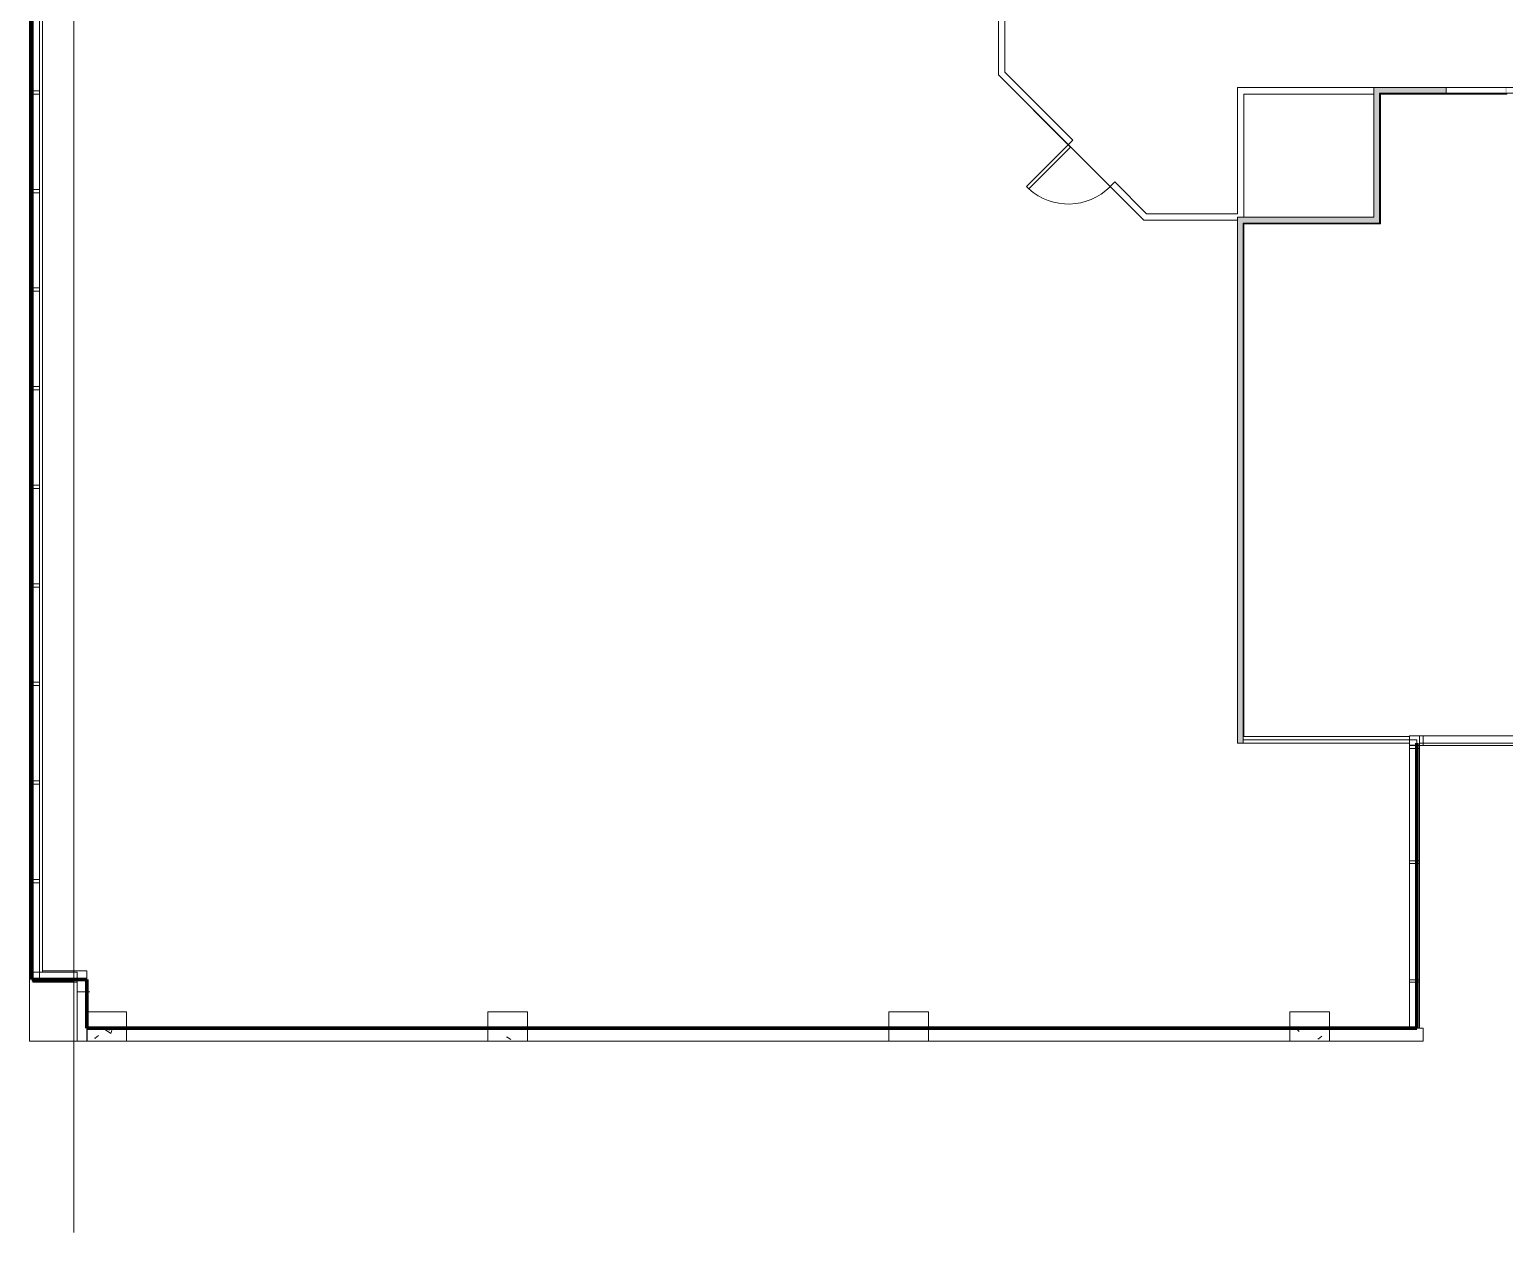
# Model space of a CAD drawing. Header units: inches. Extents: x 628 to 3883, y -391 to 1960.
# Drawn here: x 1742 to 2640, y 0 to 732 of the extents above; entities that cross this region are included whole.
import ezdxf

# ---------------------------------------------------------------- set-up
doc = ezdxf.new("R2010")
doc.units = ezdxf.units.IN
doc.header["$MEASUREMENT"] = 0
for name, pattern in [('Demolished', [0.1875, 0.125, -0.0625]), ('IMPORT-Dash 1_8_ _2_', [0.3, 0.1875, -0.1125]), ('IMPORT-Double Dash 3_8_', [1, 0.375, -0.125, 0.125, -0.125, 0.125, -0.125])]:
    doc.linetypes.add(name, pattern=pattern)
for name, color, linetype, lineweight in [('A-DOOR', 31, 'Continuous', 13), ('A-GLAZ', 151, 'Demolished', 9), ('A-GLAZ-CWMG', 250, 'Continuous', 13), ('A-WALL-PATT', 111, 'Continuous', 13), ('basebuilding_dwg', 8, 'Continuous', 9), ('I-WALL', 2, 'Continuous', 13)]:
    doc.layers.add(name, color=color, linetype=linetype, lineweight=lineweight)
pattern_1 = [(50, (790.334, 848.196), (55.0854, -4.8198), [5.76, -63.36]), (355, (790.334, 848.196), (-10.6557, 57.7685), [4.608, -50.688]), (100.451, (794.924, 847.794), (44.4295, 52.9487), [4.895, -53.848]), (46.184, (790.334, 863.556), (81.9644, -12.712), [8.64, -95.04]), (96.636, (797.164, 862.5), (71.7815, 74.8124), [7.343, -80.772]), (351.184, (790.33, 863.56), (71.782, 74.8124), [6.912, -76.032]), (21, (798.014, 859.716), (45.842, -30.9215), [5.76, -63.36]), (326, (798.014, 859.716), (18.687, 55.6915), [4.608, -50.688]), (71.451, (801.834, 857.14), (64.529, 24.77), [4.895, -53.848]), (37.5, (790.334, 848.196), (0.9339, 25.5668), [2.534, -47.539, 2.534, -48.922, -50.88]), (37.5, (790.334, 848.196), (0.9339, 25.5668), [-101.529, 0, -50.88]), (37.5, (790.334, 848.196), (0.9339, 25.5668), [0, -101.53, 2.534, -48.346]), (7.5, (790.334, 848.196), (20.20404, 30.2913), [2.534, -26.803, 2.534, -46.387, -19.392]), (7.5, (790.334, 848.196), (20.20404, 30.2913), [-78.258, 0, -19.392]), (7.5, (790.334, 848.196), (20.20404, 30.2913), [0, -78.259, 2.534, -16.858]), (327.5, (773.208, 848.196), (40.9978, -1.7324), [2.534, -16.666, 2.534, -57.37, -79.488]), (327.5, (773.208, 848.196), (40.9978, -1.7324), [-79.104, 0, -79.488]), (327.5, (773.208, 848.196), (40.9978, -1.7324), [0, -79.104, 2.534, -76.954]), (317.5, (765.528, 848.196), (44.7889, 7.6878), [2.534, -22.426, 2.534, -37.248, -56.448]), (317.5, (765.528, 848.196), (44.7889, 7.6878), [-64.742, 0, -56.448]), (317.5, (765.528, 848.196), (44.7889, 7.6878), [0, -64.742, 2.534, -53.914])]

# ---------------------------------------------------------------- blocks, each defined once
blk = doc.blocks.new('basebuilding_dwg_Single-Flush - 36_ x 84_-2024253-GROSS BLDG AREA - LEVEL 6-4771493-FIRST FLOOR DEMOLITION')
at = {"layer": 'A-DOOR', "color": 250, "flags": 128}
blk.add_lwpolyline([(16, 2), (16, 38.01), (18, 38.01), (18, 2)], close=True, dxfattribs=at)
at = {"layer": 'A-DOOR', "color": 7, "lineweight": 9}
blk.add_arc((18, 2), 36.07, 93.17885, 180, dxfattribs=at)
blk = doc.blocks.new('basebuilding_dwg_System Panel - Glazed EXIST-BLACK-1040792-GROSS BLDG AREA - LEVEL 6-4771497-FIRST FLOOR DEMOLITION')
at = {"layer": 'A-GLAZ', "color": 7, "linetype": 'Continuous', "flags": 128}
blk.add_lwpolyline([(-30, 0.5), (30, 0.5), (30, 1.5), (-30, 1.5)], close=True, dxfattribs=at)
blk = doc.blocks.new('basebuilding_dwg_System Panel - Glazed EXIST-BLACK-1040793-GROSS BLDG AREA - LEVEL 6-4771498-FIRST FLOOR DEMOLITION')
at = {"layer": 'A-GLAZ', "color": 7, "linetype": 'Continuous', "flags": 128}
blk.add_lwpolyline([(-29, 0.5), (29, 0.5), (29, 1.5), (-29, 1.5)], close=True, dxfattribs=at)
blk = doc.blocks.new('basebuilding_dwg_System Panel - Glazed EXIST-BLACK-1040794-GROSS BLDG AREA - LEVEL 6-4771499-FIRST FLOOR DEMOLITION')
at = {"layer": 'A-GLAZ', "color": 7, "linetype": 'Continuous', "flags": 128}
blk.add_lwpolyline([(-29.25, 0.5), (29.25, 0.5), (29.25, 1.5), (-29.25, 1.5)], close=True, dxfattribs=at)
blk = doc.blocks.new('basebuilding_dwg_System Panel - Glazed EXIST-BLACK-1040797-GROSS BLDG AREA - LEVEL 6-4771500-FIRST FLOOR DEMOLITION')
at = {"layer": 'A-GLAZ', "color": 7, "linetype": 'Continuous', "flags": 128}
blk.add_lwpolyline([(-12.49, 0.5), (12.49, 0.5), (12.49, 1.5), (-12.49, 1.5)], close=True, dxfattribs=at)
blk = doc.blocks.new('basebuilding_dwg_Rectangular Mullion - 2_ x 6_ rectangular-BLACK-1040791-GROSS BLDG AREA - LEVEL 6-4771501-FIRST FLOOR DEMOLITION')
at = {"layer": 'A-GLAZ-CWMG', "flags": 128}
blk.add_lwpolyline([(-1, 0), (1, 0), (1, -6), (-1, -6)], close=True, dxfattribs=at)
blk = doc.blocks.new('basebuilding_dwg_Rectangular Mullion - 2_ x 6_ rectangular-BLACK-1018852-GROSS BLDG AREA - LEVEL 6-4771502-FIRST FLOOR DEMOLITION')
at = {"layer": 'A-GLAZ-CWMG', "flags": 128}
for points in [[(-695.72, -153.29), (-695.72, -93.29), (-695.22, -93.29)], [(-694.22, -93.29), (-689.72, -93.29), (-689.72, -153.29)]]:
    blk.add_lwpolyline(points, dxfattribs=at)
blk = doc.blocks.new('basebuilding_dwg_Rectangular Mullion - 2_ x 6_ rectangular-BLACK-176579-GROSS BLDG AREA - LEVEL 6-4771503-FIRST FLOOR DEMOLITION')
at = {"layer": 'A-GLAZ-CWMG'}
for p, q in [((-695.72, -333.29), (-695.72, -275.29)), ((-689.72, -333.29), (-689.72, -275.29))]:
    blk.add_line(p, q, dxfattribs=at)
blk = doc.blocks.new('basebuilding_dwg_Rectangular Mullion - 2_ x 6_ rectangular-BLACK-1018934-GROSS BLDG AREA - LEVEL 6-4771504-FIRST FLOOR DEMOLITION')
at = {"layer": 'A-GLAZ-CWMG', "flags": 128}
for points in [[(-695.22, -693.79), (-695.72, -693.79), (-695.72, -635.29)], [(-689.72, -635.29), (-689.72, -693.79), (-694.22, -693.79)]]:
    blk.add_lwpolyline(points, dxfattribs=at)
blk = doc.blocks.new('basebuilding_dwg_Rectangular Mullion - 2_ x 6_ rectangular-BLACK-1040795-GROSS BLDG AREA - LEVEL 6-4771505-FIRST FLOOR DEMOLITION')
at = {"layer": 'A-GLAZ-CWMG', "flags": 128}
for points in [[(-693.72, -694.29), (-693.72, -689.79), (-668.75, -689.79)], [(-668.75, -695.79), (-693.72, -695.79), (-693.72, -695.29)]]:
    blk.add_lwpolyline(points, dxfattribs=at)
blk = doc.blocks.new('basebuilding_dwg_Rectangular Mullion - 2_ x 6_ rectangular-BLACK-1040798-GROSS BLDG AREA - LEVEL 6-4771506-FIRST FLOOR DEMOLITION')
at = {"layer": 'A-GLAZ-CWMG', "flags": 128}
blk.add_lwpolyline([(-2, 0), (0, 0), (0, -6), (-2, -6)], close=True, dxfattribs=at)
blk = doc.blocks.new('basebuilding_dwg-4266169-FIRST FLOOR DEMOLITION')
at = {"lineweight": 9}
h = blk.add_hatch(dxfattribs=at)
h.set_pattern_fill('FP_2', color=256, style=0, pattern_type=2)
h.set_pattern_definition(pattern_1)
h.paths.add_polyline_path([(153.61, 116.4), (153.61, 124.4), (129.61, 124.4), (129.61, 116.4)], flags=0)
h = blk.add_hatch(dxfattribs=at)
h.set_pattern_fill('FP_2', color=256, style=0, pattern_type=2)
h.set_pattern_definition(pattern_1)
h.paths.add_polyline_path([(397.61, 116.4), (397.61, 124.4), (373.61, 124.4), (373.61, 116.4)], flags=0)
h = blk.add_hatch(dxfattribs=at)
h.set_pattern_fill('FP_2', color=256, style=0, pattern_type=2)
h.set_pattern_definition(pattern_1)
h.paths.add_polyline_path([(641.61, 116.4), (641.61, 124.4), (617.61, 124.4), (617.61, 116.4)], flags=0)
h = blk.add_hatch(dxfattribs=at)
h.set_pattern_fill('FP_2', color=256, style=0, pattern_type=2)
h.set_pattern_definition(pattern_1)
h.paths.add_polyline_path([(885.61, 116.4), (885.61, 124.4), (861.61, 124.4), (861.61, 116.4), (879.09, 116.4)], flags=0)
for p, q in [((121.61, 1572.58), (121.61, 0)), ((102.61, 750.9), (102.61, 158.4)), ((833.12, 613.93), (916.62, 613.93)), ((940.13, 296.7), (934.1, 296.7)), ((934.38, 124.4), (934.38, 297.87)), ((938.91, 296.7), (938.91, 153.87)), ((940.41, 302.4), (940.41, 124.4)), ((940.41, 297.87), (1099.66, 297.87)), ((940.41, 296.37), (1099.41, 296.37)), ((940.13, 294.7), (934.38, 294.7)), ((940.41, 226.18), (934.38, 226.18)), ((940.41, 224.68), (934.38, 224.68)), ((940.41, 153.87), (934.38, 153.87)), ((123.59, 116.4), (123.59, 152.4)), ((131.27, 146.49), (123.59, 146.49)), ((940.41, 152.37), (934.38, 152.37))]:
    blk.add_line(p, q, dxfattribs=at)
at = {"lineweight": 9, "flags": 128}
for points in [[(833.12, 299.91), (936.9, 299.91), (938.91, 299.91), (938.91, 124.45), (129.6, 124.45), (129.6, 159.29), (102.61, 159.29), (102.61, 750.9), (168.77, 750.9), (168.77, 1230.9), (102.61, 1230.9), (102.61, 1823.4), (128.87, 1823.4), (128.87, 1859.4), (1593.89, 1859.4)], [(1349.87, 1287.44), (684.17, 1287.44), (684.17, 704.59), (772.66, 616.11), (829.62, 616.11)], [(168.77, 1086.9), (309.77, 1086.9), (309.77, 1042.9), (684.17, 1042.9), (684.17, 704.59), (726.69, 662.07), (729.52, 664.9), (688.17, 706.25), (688.17, 1237.44), (684.17, 1237.44), (684.17, 1046.9), (313.77, 1046.9), (313.77, 1090.9), (168.77, 1090.9)], [(2138.66, 755.25), (2138.66, 296.36), (934.42, 296.36)], [(912.62, 696.9), (829.62, 696.9), (829.62, 620.11), (774.31, 620.11)], [(833.62, 617.93), (833.62, 692.9), (912.62, 692.9)], [(833.62, 617.93), (833.62, 692.9), (912.62, 692.9)], [(916.12, 692.9), (993.62, 692.9), (993.62, 693.4)], [(916.62, 613.93), (916.62, 693.04), (916.12, 693.04)], [(774.31, 620.11), (754.98, 639.45), (752.15, 636.62), (772.66, 616.11), (829.62, 616.11)], [(833.12, 297.87), (934.41, 297.87), (934.41, 301.87), (833.62, 301.87), (833.62, 614.43)], [(934.38, 301.87), (934.38, 302.4), (1099.66, 302.4)], [(942.61, 296.37), (942.61, 302.4), (1105.61, 302.4)], [(94.61, 154.4), (94.61, 116.4), (123.59, 116.4), (129.61, 116.4)], [(102.61, 159.29), (129.6, 159.29), (129.6, 116.29)]]:
    blk.add_lwpolyline(points, dxfattribs=at)
at = {"color": 50, "linetype": 'IMPORT-Dash 1_8_ _2_', "lineweight": 90, "flags": 128}
for points in [[(129.6, 153.95), (96.11, 153.95), (96.11, 755.4), (96.11, 153.9), (129.6, 153.9), (129.6, 124.45), (938.89, 124.45)], [(938.91, 124.45), (938.91, 297.87), (938.91, 124.4), (129.6, 124.4), (129.6, 153.9)]]:
    blk.add_lwpolyline(points, dxfattribs=at)
at = {"lineweight": 9, "flags": 128}
for points in [[(153.61, 116.4), (153.61, 124.4), (153.61, 134.4), (129.61, 134.4), (129.61, 116.4), (153.61, 116.4), (373.61, 116.4), (373.61, 124.4), (153.61, 124.4)], [(397.61, 116.4), (397.61, 124.4), (397.61, 134.4), (373.61, 134.4), (373.61, 124.4), (373.61, 116.4), (397.61, 116.4), (617.61, 116.4), (617.61, 124.4), (397.61, 124.4)], [(641.61, 116.4), (641.61, 124.4), (641.61, 134.4), (617.61, 134.4), (617.61, 124.4), (617.61, 116.4), (641.61, 116.4), (861.61, 116.4), (861.61, 124.4), (641.61, 124.4)], [(885.61, 116.4), (885.61, 124.4), (885.61, 134.4), (861.61, 134.4), (861.61, 124.4), (861.61, 116.4), (885.61, 116.4), (942.61, 116.4), (942.61, 124.4), (885.61, 124.4)]]:
    blk.add_lwpolyline(points, close=True, dxfattribs=at)
for name, p in [('basebuilding_dwg_Rectangular Mullion - 2_ x 6_ rectangular-BLACK-1018852-GROSS BLDG AREA - LEVEL 6-4771502-FIRST FLOOR DEMOLITION', (790.33, 848.2)), ('basebuilding_dwg_Rectangular Mullion - 2_ x 6_ rectangular-BLACK-176579-GROSS BLDG AREA - LEVEL 6-4771503-FIRST FLOOR DEMOLITION', (790.33, 968.2)), ('basebuilding_dwg_Rectangular Mullion - 2_ x 6_ rectangular-BLACK-176579-GROSS BLDG AREA - LEVEL 6-4771503-FIRST FLOOR DEMOLITION', (790.33, 908.2)), ('basebuilding_dwg_Rectangular Mullion - 2_ x 6_ rectangular-BLACK-176579-GROSS BLDG AREA - LEVEL 6-4771503-FIRST FLOOR DEMOLITION', (790.33, 848.2)), ('basebuilding_dwg_Rectangular Mullion - 2_ x 6_ rectangular-BLACK-176579-GROSS BLDG AREA - LEVEL 6-4771503-FIRST FLOOR DEMOLITION', (790.33, 788.2)), ('basebuilding_dwg_Rectangular Mullion - 2_ x 6_ rectangular-BLACK-176579-GROSS BLDG AREA - LEVEL 6-4771503-FIRST FLOOR DEMOLITION', (790.33, 728.2)), ('basebuilding_dwg_Rectangular Mullion - 2_ x 6_ rectangular-BLACK-176579-GROSS BLDG AREA - LEVEL 6-4771503-FIRST FLOOR DEMOLITION', (790.33, 668.2)), ('basebuilding_dwg_Rectangular Mullion - 2_ x 6_ rectangular-BLACK-176579-GROSS BLDG AREA - LEVEL 6-4771503-FIRST FLOOR DEMOLITION', (790.33, 608.2)), ('basebuilding_dwg_Rectangular Mullion - 2_ x 6_ rectangular-BLACK-176579-GROSS BLDG AREA - LEVEL 6-4771503-FIRST FLOOR DEMOLITION', (790.33, 548.2)), ('basebuilding_dwg_Rectangular Mullion - 2_ x 6_ rectangular-BLACK-1018934-GROSS BLDG AREA - LEVEL 6-4771504-FIRST FLOOR DEMOLITION', (790.33, 848.2)), ('basebuilding_dwg_Rectangular Mullion - 2_ x 6_ rectangular-BLACK-1040795-GROSS BLDG AREA - LEVEL 6-4771505-FIRST FLOOR DEMOLITION', (790.33, 848.2)), ('basebuilding_dwg_System Panel - Glazed EXIST-BLACK-1040797-GROSS BLDG AREA - LEVEL 6-4771500-FIRST FLOOR DEMOLITION', (109.1, 152.4))]:
    blk.add_blockref(name, p)
for name, p, rotation in [('basebuilding_dwg_System Panel - Glazed EXIST-BLACK-1040792-GROSS BLDG AREA - LEVEL 6-4771497-FIRST FLOOR DEMOLITION', (94.61, 724.9), 269.9999999999999), ('basebuilding_dwg_System Panel - Glazed EXIST-BLACK-1040793-GROSS BLDG AREA - LEVEL 6-4771498-FIRST FLOOR DEMOLITION', (94.61, 663.9), 269.9999999999999), ('basebuilding_dwg_Single-Flush - 36_ x 84_-2024253-GROSS BLDG AREA - LEVEL 6-4771493-FIRST FLOOR DEMOLITION', (740.83, 650.76), 134.9999999999999), ('basebuilding_dwg_System Panel - Glazed EXIST-BLACK-1040793-GROSS BLDG AREA - LEVEL 6-4771498-FIRST FLOOR DEMOLITION', (94.61, 603.9), 269.9999999999999), ('basebuilding_dwg_System Panel - Glazed EXIST-BLACK-1040793-GROSS BLDG AREA - LEVEL 6-4771498-FIRST FLOOR DEMOLITION', (94.61, 543.9), 269.9999999999999), ('basebuilding_dwg_System Panel - Glazed EXIST-BLACK-1040793-GROSS BLDG AREA - LEVEL 6-4771498-FIRST FLOOR DEMOLITION', (94.61, 483.9), 269.9999999999999), ('basebuilding_dwg_System Panel - Glazed EXIST-BLACK-1040793-GROSS BLDG AREA - LEVEL 6-4771498-FIRST FLOOR DEMOLITION', (94.61, 423.9), 269.9999999999999), ('basebuilding_dwg_System Panel - Glazed EXIST-BLACK-1040793-GROSS BLDG AREA - LEVEL 6-4771498-FIRST FLOOR DEMOLITION', (94.61, 363.9), 269.9999999999999), ('basebuilding_dwg_System Panel - Glazed EXIST-BLACK-1040793-GROSS BLDG AREA - LEVEL 6-4771498-FIRST FLOOR DEMOLITION', (94.61, 303.9), 269.9999999999999), ('basebuilding_dwg_System Panel - Glazed EXIST-BLACK-1040793-GROSS BLDG AREA - LEVEL 6-4771498-FIRST FLOOR DEMOLITION', (94.61, 243.9), 269.9999999999999), ('basebuilding_dwg_System Panel - Glazed EXIST-BLACK-1040794-GROSS BLDG AREA - LEVEL 6-4771499-FIRST FLOOR DEMOLITION', (94.61, 183.65), 269.9999999999999)]:
    blk.add_blockref(name, p, dxfattribs=dict(rotation=rotation))
at = {"extrusion": (0, 0, -1)}
for name, p, rotation in [('basebuilding_dwg_Rectangular Mullion - 2_ x 6_ rectangular-BLACK-1040791-GROSS BLDG AREA - LEVEL 6-4771501-FIRST FLOOR DEMOLITION', (-94.61, 693.9), 270.0000000000001), ('basebuilding_dwg_Rectangular Mullion - 2_ x 6_ rectangular-BLACK-1040791-GROSS BLDG AREA - LEVEL 6-4771501-FIRST FLOOR DEMOLITION', (-94.61, 633.9), 270.0000000000001), ('basebuilding_dwg_Rectangular Mullion - 2_ x 6_ rectangular-BLACK-1040791-GROSS BLDG AREA - LEVEL 6-4771501-FIRST FLOOR DEMOLITION', (-94.61, 573.9), 270.0000000000001), ('basebuilding_dwg_Rectangular Mullion - 2_ x 6_ rectangular-BLACK-1040791-GROSS BLDG AREA - LEVEL 6-4771501-FIRST FLOOR DEMOLITION', (-94.61, 513.9), 270.0000000000001), ('basebuilding_dwg_Rectangular Mullion - 2_ x 6_ rectangular-BLACK-1040791-GROSS BLDG AREA - LEVEL 6-4771501-FIRST FLOOR DEMOLITION', (-94.61, 453.9), 270.0000000000001), ('basebuilding_dwg_Rectangular Mullion - 2_ x 6_ rectangular-BLACK-1040791-GROSS BLDG AREA - LEVEL 6-4771501-FIRST FLOOR DEMOLITION', (-94.61, 393.9), 270.0000000000001), ('basebuilding_dwg_Rectangular Mullion - 2_ x 6_ rectangular-BLACK-1040791-GROSS BLDG AREA - LEVEL 6-4771501-FIRST FLOOR DEMOLITION', (-94.61, 333.9), 270.0000000000001), ('basebuilding_dwg_Rectangular Mullion - 2_ x 6_ rectangular-BLACK-1040791-GROSS BLDG AREA - LEVEL 6-4771501-FIRST FLOOR DEMOLITION', (-94.61, 273.9), 270.0000000000001), ('basebuilding_dwg_Rectangular Mullion - 2_ x 6_ rectangular-BLACK-1040791-GROSS BLDG AREA - LEVEL 6-4771501-FIRST FLOOR DEMOLITION', (-94.61, 213.9), 270.0000000000001), ('basebuilding_dwg_Rectangular Mullion - 2_ x 6_ rectangular-BLACK-1040798-GROSS BLDG AREA - LEVEL 6-4771506-FIRST FLOOR DEMOLITION', (-123.59, 152.4), 180)]:
    blk.add_blockref(name, p, dxfattribs=dict(at, rotation=rotation))

msp = doc.modelspace()

# ---------------------------------------------------------------- hatches: boundary and pattern name
at = {"layer": 'A-WALL-PATT', "lineweight": 9}
h = msp.add_hatch(color=7, dxfattribs=at)
h.paths.add_polyline_path([(3785.28, 693.4), (3785.28, 696.9), (2749.23, 696.9), (2749.23, 693.4), (3714.8, 693.4)], flags=0)
h.paths.add_polyline_path([(2640.23, 693.4), (2641.23, 693.4), (2641.23, 696.9), (2640.23, 696.9)], flags=0)
h.paths.add_polyline_path([(2560.23, 693.4), (2604.23, 693.4), (2604.23, 696.9), (2560.23, 696.9)], flags=0)
for points in [[(2563.73, 617.93), (2563.73, 693.4), (2560.23, 693.4), (2560.23, 617.93)], [(2563.73, 614.43), (2563.73, 617.93), (2477.23, 617.93), (2477.23, 614.43), (2526.7, 614.43)], [(2480.73, 297.87), (2480.73, 614.43), (2477.23, 614.43), (2477.23, 297.87)]]:
    msp.add_hatch(color=7, dxfattribs=at).paths.add_polyline_path(points, flags=0)

# ---------------------------------------------------------------- linework, layer by layer
at = {"layer": 'I-WALL', "color": 8, "lineweight": 20}
for p, q in [((3261.66, 696.9), (2560.23, 696.9)), ((2560.23, 696.9), (2560.23, 617.93)), ((2563.73, 693.4), (3785.28, 693.4)), ((2563.73, 614.43), (2563.73, 693.4)), ((2560.23, 617.93), (2477.23, 617.93)), ((2477.23, 617.93), (2477.23, 297.87)), ((2480.73, 614.43), (2563.73, 614.43)), ((2480.73, 297.87), (2480.73, 614.43)), ((2477.23, 297.87), (2480.73, 297.87))]:
    msp.add_line(p, q, dxfattribs=at)
at = {"layer": 'I-WALL', "color": 55}
msp.add_line((2604.23, 693.4), (2604.23, 696.9), dxfattribs=at)
at = {"layer": 'I-WALL', "color": 7, "linetype": 'Demolished', "lineweight": 9}
msp.add_line((2604.23, 696.9), (2604.23, 693.4), dxfattribs=at)

# ---------------------------------------------------------------- block references
at = {"layer": 'basebuilding_dwg', "color": 250, "linetype": 'IMPORT-Double Dash 3_8_', "lineweight": 13}
msp.add_blockref('basebuilding_dwg-4266169-FIRST FLOOR DEMOLITION', (1647.61, 0), dxfattribs=at)

doc.saveas('drawing.dxf')
